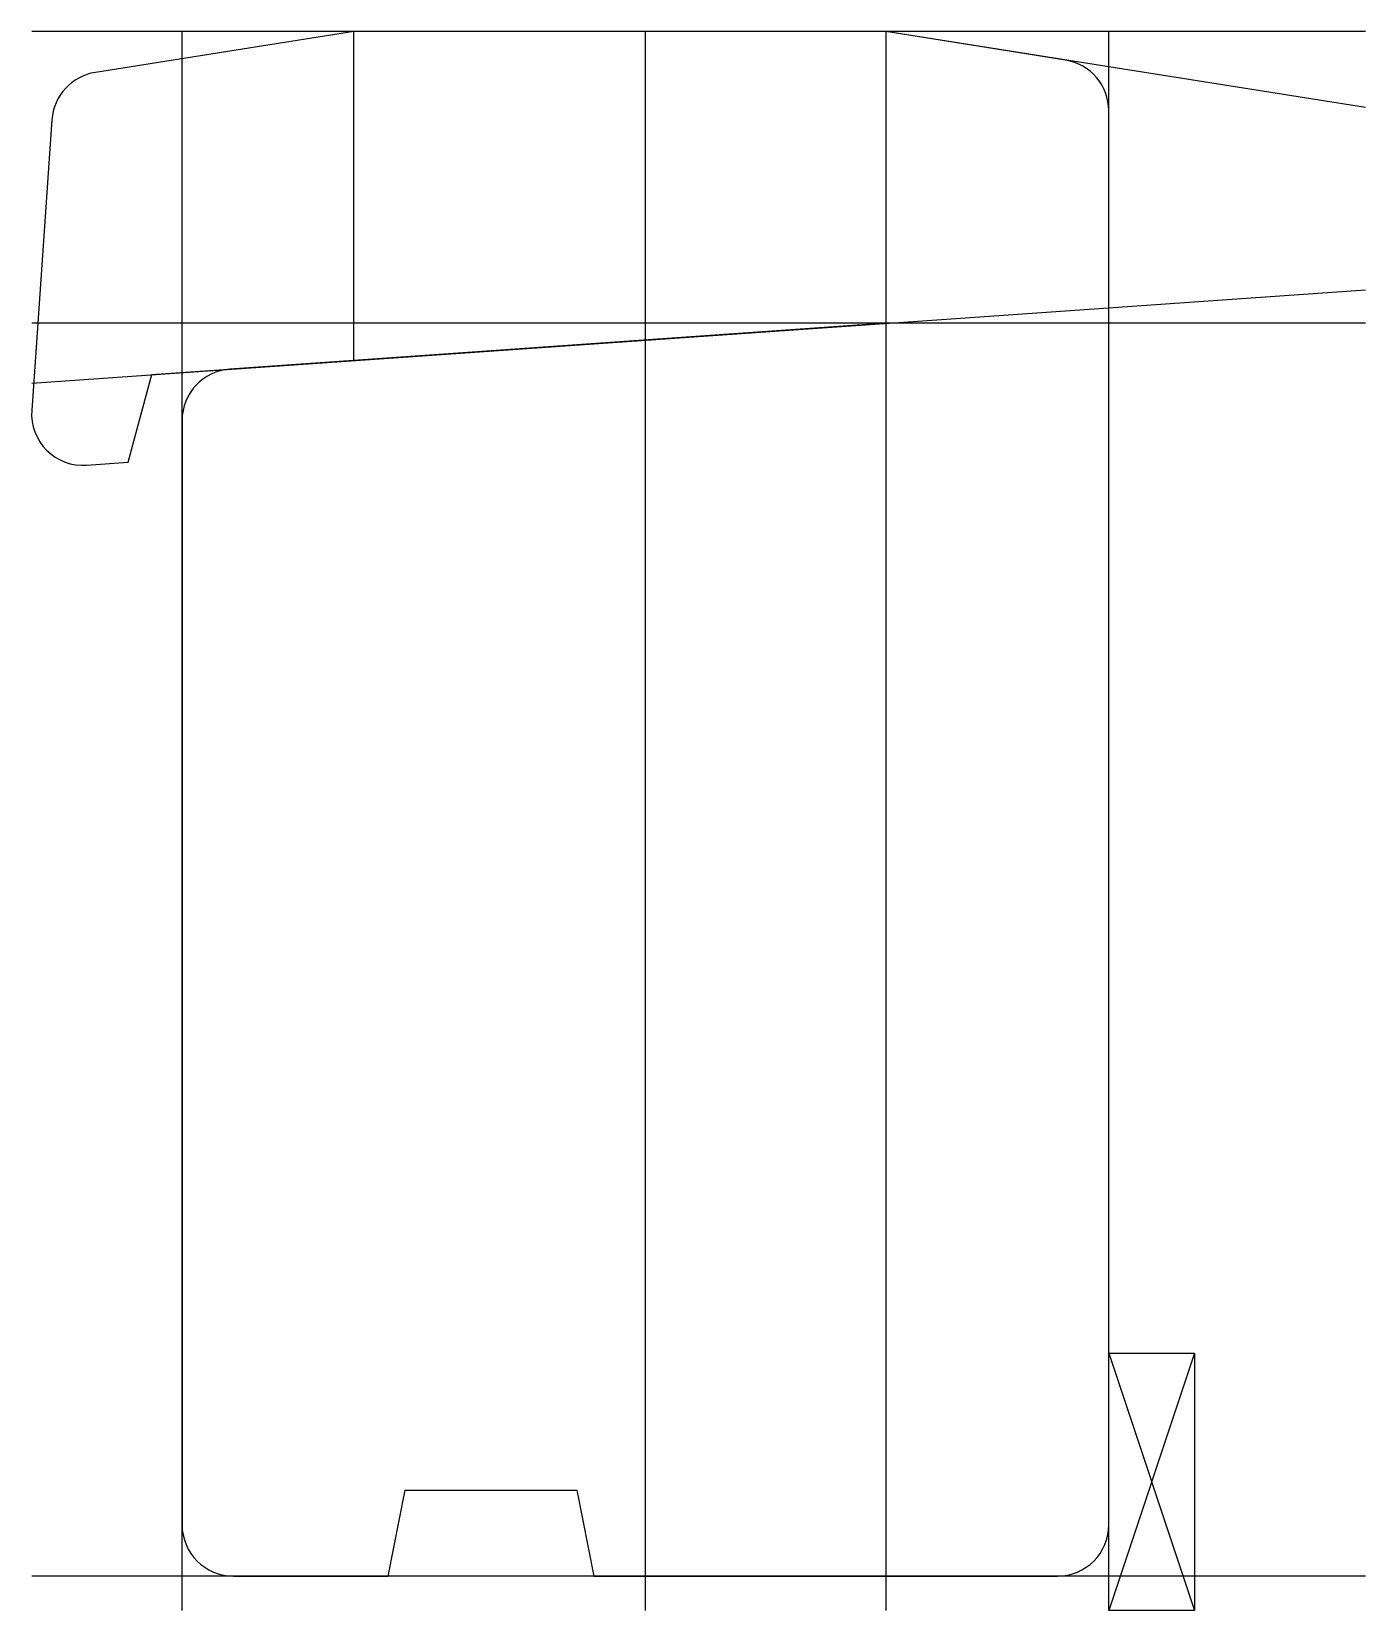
# Model space of a CAD drawing. Extents: x -67.8 to 9.9, y -15 to 77.
import ezdxf

# ---------------------------------------------------------------- set-up
doc = ezdxf.new("R2010")
doc.units = 0
doc.layers.get('0').update_dxf_attribs({"linetype": 'CONTINUOUS'})

msp = doc.modelspace()

# ---------------------------------------------------------------- linework, layer by layer
at = {"linetype": 'CONTINUOUS'}
for p, q in [((9.95, 77), (-67.76, 77)), ((-49, 77), (-64.05, 74.62)), ((-59, -15), (-59, 77)), ((-49, 57.83), (-49, 77)), ((-32, -15), (-32, 77)), ((9.95, 72.57), (-18, 77)), ((-18, 77), (-18, -15)), ((-7.53, 75.34), (-18, 77)), ((-18, 77), (-18, 60)), ((-5, -15), (-5, 77)), ((-66.58, 71.86), (-67.76, 54.93)), ((-5, -10), (-5, 72.38)), ((-67.76, 56.52), (9.95, 61.95)), ((9.95, 60), (-67.76, 60)), ((-18, 60), (-56.21, 57.33)), ((-60.77, 57.01), (-49, 57.83)), ((-62.14, 51.9), (-60.77, 57.01)), ((-59, 54.34), (-59, -10)), ((-64.56, 51.73), (-62.14, 51.9)), ((-5, 0), (0, 0)), ((-5, -15), (-5, 0)), ((0, 0), (-5, -15)), ((-5, 0), (0, -15)), ((0, 0), (0, -15)), ((-47, -13), (-46, -8)), ((-46, -8), (-36, -8)), ((-36, -8), (-35, -13)), ((9.95, -13), (-67.76, -13)), ((-56, -13), (-47, -13)), ((-35, -13), (-8, -13)), ((0, -15), (-5, -15))]:
    msp.add_line(p, q, dxfattribs=at)
for centre, start, end in [((-63.587, 71.656), 98.87915, 176.09995), ((-8, 72.377), 0.05643, 80.98656), ((-56, 54.337), 94.01396, 179.94956), ((-64.767, 54.723), 176.04036, 273.95964), ((-56, -10), 180, 270), ((-8, -10), 270, 0)]:
    msp.add_arc(centre, 3, start, end, dxfattribs=at)

doc.saveas('drawing.dxf')
